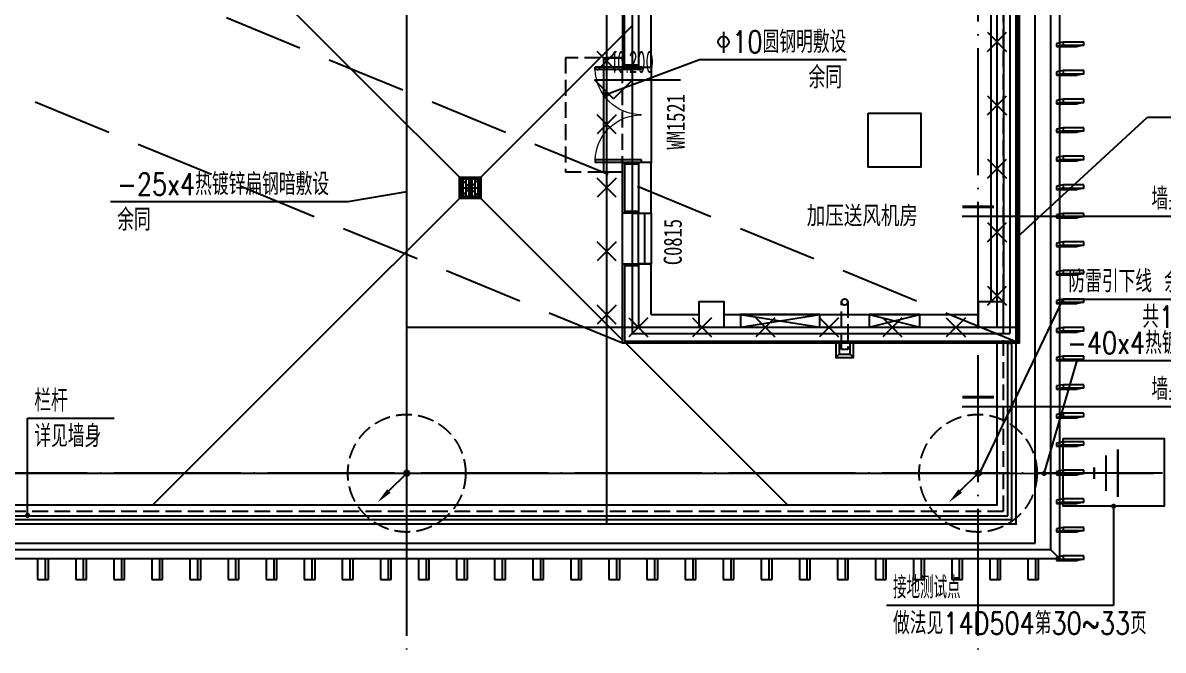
# Model space of a CAD drawing. Extents: x -228436 to 663611, y -207485 to 163917.
# Drawn here: x 505747 to 523712, y 122010 to 131900 of the extents above; entities that cross this region are included whole.
import ezdxf

# ---------------------------------------------------------------- set-up
doc = ezdxf.new("R2010")
doc.units = 0
doc.header["$LTSCALE"] = 1000
for name, pattern in [('DASH', [0.35, 0.25, -0.1]), ('X-104 13#平面$0$DASH', [0.35, 0.25, -0.1]), ('X-104 13#平面$0$DOTE', [2.42, 2, -0.2, 0.02, -0.2])]:
    doc.linetypes.add(name, pattern=pattern)
doc.layers.get('0').update_dxf_attribs({"linetype": 'CONTINUOUS'})
for name, color, linetype in [('13#楼幕墙$0$A-C_玻璃幕墙', 8, 'CONTINUOUS'), ('13#楼幕墙$0$D-铝板', 8, 'CONTINUOUS'), ('DIM-插座', 80, 'CONTINUOUS'), ('ELEMENT', 3, 'CONTINUOUS'), ('EQUIP-插座', 80, 'CONTINUOUS'), ('LIGHTNING_DIM', 80, 'CONTINUOUS'), ('LWIRE', 80, 'CONTINUOUS'), ('TEL_LEAD', 3, 'CONTINUOUS'), ('WIRE-避雷', 130, 'CONTINUOUS'), ('X-104 13#平面$0$00-基础条件', 4, 'CONTINUOUS'), ('X-104 13#平面$0$01-标注_标高', 8, 'CONTINUOUS'), ('X-104 13#平面$0$01-标注_符号', 8, 'CONTINUOUS'), ('X-104 13#平面$0$02-TEXT_房间', 9, 'CONTINUOUS'), ('X-104 13#平面$0$02-TEXT_标注', 8, 'CONTINUOUS'), ('X-104 13#平面$0$02-TEXT_门窗', 8, 'CONTINUOUS'), ('X-104 13#平面$0$A-C_窗', 8, 'CONTINUOUS'), ('X-104 13#平面$0$A-C_门', 8, 'CONTINUOUS'), ('X-104 13#平面$0$A-E_栏杆', 8, 'CONTINUOUS'), ('X-104 13#平面$0$A-E_电梯', 8, 'CONTINUOUS'), ('X-104 13#平面$0$A-O_分水线', 8, 'CONTINUOUS'), ('X-104 13#平面$0$A-O_屋面', 8, 'CONTINUOUS'), ('X-104 13#平面$0$A-SUR_保温', 8, 'CONTINUOUS'), ('X-104 13#平面$0$A-TECH_暖通', 6, 'CONTINUOUS'), ('X-104 13#平面$0$A-TECH_结构', 8, 'CONTINUOUS'), ('X-104 13#平面$0$A_AXIS-轴线', 8, 'X-104 13#平面$0$DOTE'), ('X-104 13#平面$0$A_STR-砌块墙', 7, 'CONTINUOUS'), ('X-104 13#平面$0$A_STR-砼柱', 7, 'CONTINUOUS'), ('X-104 13#平面$0$EH_石材', 8, 'CONTINUOUS'), ('X-104 13#平面$0$X-104 13#平面$0$A-TECH_结构', 21, 'CONTINUOUS'), ('X-104 13#平面$0$图例', 7, 'CONTINUOUS')]:
    doc.layers.add(name, color=color, linetype=linetype)
doc.layers.add('X-104 13#平面$0$04-不打印_辅助线', color=8, linetype='CONTINUOUS', plot=False)
doc.styles.add('_TEL_DIM', font='ROMANS2', dxfattribs={"width": 0.8, "height": 3.5, "bigfont": 'HZDF2'})
doc.styles.get("Standard").update_dxf_attribs({"font": 'GBENOR', "bigfont": 'GBCBIG'})
doc.styles.add('X-104 13#平面$0$_TCH_DIM', font='ros1.shx', dxfattribs={"width": 0.8, "bigfont": 'jd.shx'})
doc.styles.add('X-104 13#平面$0$_TCH_SPACE', font='STXIHEI.TTF', dxfattribs={"width": 0.75, "height": 5})
doc.styles.add('X-104 13#平面$0$_TCH_WINDOW', font='STXIHEI.TTF', dxfattribs={"width": 0.75, "height": 3.5})

# ---------------------------------------------------------------- blocks, each defined once
blk = doc.blocks.new('X-104 13#平面$0$zzzzx')
at = {"layer": 'X-104 13#平面$0$A_AXIS-轴线', "linetype": 'X-104 13#平面$0$DOTE'}
for p, q in [((48500, -7401), (48500, 28620.3)), ((57500, -7401), (57500, 28620.3)), ((60408.4, 0), (-2925, 0))]:
    blk.add_line(p, q, dxfattribs=at)
blk = doc.blocks.new('13#楼幕墙$0$llllei')
for p, q in [((325, 50), (0, 50)), ((0, 50), (0, 0)), ((0, 0), (325, 0)), ((325, 0), (325, 50))]:
    blk.add_line(p, q)
for points in [[(0, 50), (-105, 29)], [(-105, 29), (-105, -21)], [(0, 0), (-105, -21)], [(325, 0), (220, -21)], [(-105, -21), (220, -21)]]:
    blk.add_lwpolyline(points)
blk = doc.blocks.new('13#楼幕墙$0$leileilei')
for p, q in [((120, 325), (0, 325)), ((0, 325), (0, 0)), ((120, 325), (120, 0)), ((170, 325), (120, 325)), ((170, 0), (170, 325)), ((0, 0), (120, 0)), ((120, 0), (170, 0))]:
    blk.add_line(p, q)
blk = doc.blocks.new('13#楼幕墙')
at = {"layer": '13#楼幕墙$0$A-C_玻璃幕墙'}
for p, q in [((58400, 123700), (58400, 143760)), ((22100, 123700), (58400, 123700))]:
    blk.add_line(p, q, dxfattribs=at)
at = {"layer": '13#楼幕墙$0$D-铝板'}
for points in [[(58790, 143760), (58640, 143760), (58640, 123600), (58790, 123450), (58790, 143760)], [(58790, 123450), (30785, 123450), (30785, 123600), (58640, 123600)]]:
    blk.add_lwpolyline(points, close=True, dxfattribs=at)
for name, p in [('13#楼幕墙$0$llllei', (58840, 131546)), ('13#楼幕墙$0$llllei', (58840, 131096)), ('13#楼幕墙$0$llllei', (58840, 130646)), ('13#楼幕墙$0$llllei', (58840, 130196)), ('13#楼幕墙$0$llllei', (58840, 129746)), ('13#楼幕墙$0$llllei', (58840, 129296)), ('13#楼幕墙$0$llllei', (58840, 128846)), ('13#楼幕墙$0$llllei', (58840, 128396)), ('13#楼幕墙$0$llllei', (58840, 127946)), ('13#楼幕墙$0$llllei', (58840, 127496)), ('13#楼幕墙$0$llllei', (58840, 127046)), ('13#楼幕墙$0$llllei', (58840, 126596)), ('13#楼幕墙$0$llllei', (58840, 126146)), ('13#楼幕墙$0$llllei', (58840, 125696)), ('13#楼幕墙$0$llllei', (58840, 125246)), ('13#楼幕墙$0$llllei', (58840, 124796)), ('13#楼幕墙$0$llllei', (58840, 124346)), ('13#楼幕墙$0$llllei', (58840, 123896)), ('13#楼幕墙$0$leileilei', (42685, 123125)), ('13#楼幕墙$0$leileilei', (43285, 123125)), ('13#楼幕墙$0$leileilei', (43885, 123125)), ('13#楼幕墙$0$leileilei', (44485, 123125)), ('13#楼幕墙$0$leileilei', (45085, 123125)), ('13#楼幕墙$0$leileilei', (45685, 123125)), ('13#楼幕墙$0$leileilei', (46285, 123125)), ('13#楼幕墙$0$leileilei', (46885, 123125)), ('13#楼幕墙$0$leileilei', (47485, 123125)), ('13#楼幕墙$0$leileilei', (48085, 123125)), ('13#楼幕墙$0$leileilei', (48685, 123125)), ('13#楼幕墙$0$leileilei', (49285, 123125)), ('13#楼幕墙$0$leileilei', (49885, 123125)), ('13#楼幕墙$0$leileilei', (50485, 123125)), ('13#楼幕墙$0$leileilei', (51085, 123125)), ('13#楼幕墙$0$leileilei', (51685, 123125)), ('13#楼幕墙$0$leileilei', (52285, 123125)), ('13#楼幕墙$0$leileilei', (52885, 123125)), ('13#楼幕墙$0$leileilei', (53485, 123125)), ('13#楼幕墙$0$leileilei', (54085, 123125)), ('13#楼幕墙$0$leileilei', (54685, 123125)), ('13#楼幕墙$0$leileilei', (55285, 123125)), ('13#楼幕墙$0$leileilei', (55885, 123125)), ('13#楼幕墙$0$leileilei', (56485, 123125)), ('13#楼幕墙$0$leileilei', (57085, 123125)), ('13#楼幕墙$0$leileilei', (57685, 123125)), ('13#楼幕墙$0$leileilei', (58285, 123125)), ('13#楼幕墙$0$llllei', (58840, 123446))]:
    blk.add_blockref(name, p, dxfattribs=at)
blk = doc.blocks.new('X-104 13#平面$0$ys')
for points in [[(46400, -2400), (39870, 4130)], [(39000, -5000), (46550, 2550)], [(49000, -5000), (46450, -2450)]]:
    blk.add_lwpolyline(points)
blk = doc.blocks.new('X-104 13#平面$0$jtkjuyriuy')
h = blk.add_hatch()
h.set_pattern_fill('ANSI31', color=8, scale=30, angle=45)
h.set_pattern_definition([(90, (0, 0), (-47.625, 1e-14), [])])
h.paths.add_polyline_path([(-138, 138), (138, 138), (138, -138), (-138, -138)])
for points in [[(-168, 168), (168, 168), (168, -168), (-168, -168)], [(-138, 138), (138, 138), (138, -138), (-138, -138)]]:
    blk.add_lwpolyline(points, close=True)
at = {"layer": 'X-104 13#平面$0$04-不打印_辅助线'}
for p, q in [((-168, 0), (168, 0)), ((0, 168), (0, -168))]:
    blk.add_line(p, q, dxfattribs=at)
blk = doc.blocks.new('X-104 13#平面$0$A$C6C68079C')
at = {"layer": 'X-104 13#平面$0$图例'}
for p, q in [((91, 87), (145, 141)), ((91, -87), (145, -137))]:
    blk.add_line(p, q, dxfattribs=at)
for points in [[(-80, -137), (-80, 141), (145, 141), (145, -137)], [(-80, -87), (-80, 87), (91, 87), (91, -87)]]:
    blk.add_lwpolyline(points, close=True, dxfattribs=at)
blk = doc.blocks.new('X-104 13#平面$0$A$C45D52E12')
at = {"layer": 'X-104 13#平面$0$X-104 13#平面$0$A-TECH_结构'}
blk.add_lwpolyline([(58300, -18800), (58300, 820), (53473, 4870), (38300, -3873), (38300, -8100), (12610, -8100), (4602, -2800), (-400, -2800), (-400, -20400), (22000, -20400), (22000, -18800)], close=True, dxfattribs=at)
blk = doc.blocks.new('*U98')
blk.add_lwpolyline([(200, 0), (200, 1250), (0, 1250), (0, 0), (200, 0), (0, 1250), (0, 0), (200, 1250)])
blk = doc.blocks.new('*U97')
blk.add_lwpolyline([(200, 0), (200, 800), (0, 800), (0, 0), (200, 0), (0, 800), (0, 0), (200, 800)])
blk = doc.blocks.new('X-104 13#平面$0$$DorLib2D$00000002')
for p, q in [((-0.5, 0), (-0.5, 0.4875)), ((-0.475, 0.4875), (-0.5, 0.4875)), ((-0.475, 0), (-0.475, 0.4875)), ((0.475, 0), (0.475, 0.4875)), ((0.475, 0.4875), (0.5, 0.4875)), ((0.5, 0), (0.5, 0.4875)), ((-0.5, 0), (-0.475, 0)), ((0.5, 0), (0.475, 0))]:
    blk.add_line(p, q)
at = {"lineweight": 13}
for centre, start, end in [((-0.4875, 0), 0, 88.53072), ((0.4875, 0), 91.46928, 180)]:
    blk.add_arc(centre, 0.4875, start, end, dxfattribs=at)
blk = doc.blocks.new('X-104 13#平面$0$$TCHSYS$WIN2D')
for p, q in [((-0.5, 0.5), (0.5, 0.5)), ((-0.5, 0.5), (-0.5, -0.5)), ((0.5, 0.5), (0.5, -0.5)), ((0.5, 0.167), (-0.5, 0.167)), ((0.5, -0.167), (-0.5, -0.167)), ((-0.5, -0.5), (0.5, -0.5))]:
    blk.add_line(p, q)
blk = doc.blocks.new('_FZHK')
blk.add_lwpolyline([(-0.5, -0.5), (0.5, -0.5), (0.5, 0.5), (-0.5, 0.5)], close=True)
blk = doc.blocks.new('X-104 13#平面')
at = {"layer": 'X-104 13#平面$0$00-基础条件'}
blk.add_lwpolyline([(55770, 130475), (56600, 130475), (56600, 129625), (55770, 129625)], close=True, dxfattribs=at)
at = {"layer": 'X-104 13#平面$0$01-标注_标高'}
for p, q in [((51757.9, 130701.4), (51457.9, 131001.4)), ((51457.9, 131001.4), (52814.4, 131001.4)), ((51757.9, 130701.4), (52057.9, 131001.4))]:
    blk.add_line(p, q, dxfattribs=at)
at = {"layer": 'X-104 13#平面$0$01-标注_符号'}
for p, q in [((57250, 128850), (59896, 128850)), ((59896, 128850), (61480.2, 128850)), ((57250, 125850), (59896, 125850)), ((59896, 125850), (61480.2, 125850)), ((42527.6, 124134.6), (42527.6, 125666.9)), ((42527.6, 125666.9), (43892.2, 125666.9))]:
    blk.add_line(p, q, dxfattribs=at)
at = {"layer": 'X-104 13#平面$0$01-标注_符号', "const_width": 50}
for points in [[(57250, 129000), (57750, 129000)], [(57250, 126000), (57750, 126000)]]:
    blk.add_lwpolyline(points, dxfattribs=at)
at = {"layer": 'X-104 13#平面$0$01-标注_符号', "const_width": 40}
blk.add_lwpolyline([(42527.6, 124114.6, 1), (42527.6, 124154.6, 1)], format="xyb", close=True, dxfattribs=at)
at = {"layer": 'X-104 13#平面$0$02-TEXT_标注', "linetype": 'X-104 13#平面$0$DASH', "ltscale": 5}
for points in [[(51900.4, 126850), (27908.6, 136697.4)], [(58150, 126850), (34158.2, 136697.4)]]:
    blk.add_lwpolyline(points, dxfattribs=at)
at = {"layer": 'X-104 13#平面$0$A-C_门'}
for p, q in [((52050.4, 131200), (52050.4, 129700)), ((52350.4, 131200), (52350.4, 129700))]:
    blk.add_line(p, q, dxfattribs=at)
at = {"layer": 'X-104 13#平面$0$A-E_栏杆'}
for p, q in [((57970, 124130), (57970, 126850)), ((57970, 126850), (58030, 126850)), ((58030, 124070), (58030, 126850)), ((21670, 124130), (57970, 124130)), ((21730, 124070), (58030, 124070))]:
    blk.add_line(p, q, dxfattribs=at)
at = {"layer": 'X-104 13#平面$0$A-E_电梯'}
for p, q in [((51600.4, 131350), (51600.4, 129550)), ((51600.4, 131350), (51900.4, 131350)), ((51535.4, 129550), (51835.4, 129550))]:
    blk.add_line(p, q, dxfattribs=at)
at = {"layer": 'X-104 13#平面$0$A-O_分水线', "linetype": 'X-104 13#平面$0$DASH'}
blk.add_lwpolyline([(55450, 127500), (55450, 126750), (55350, 126750), (55350, 127500)], dxfattribs=at)
at = {"layer": 'X-104 13#平面$0$A-O_分水线'}
blk.add_circle((55400, 127500), 50, dxfattribs=at)
at = {"layer": 'X-104 13#平面$0$A-O_屋面'}
blk.add_lwpolyline([(58400, 123700), (58400, 143760), (53305, 148035), (37800, 139100), (37800, 135000), (12500, 135000), (4492.6, 140300), (-900, 140300), (-900, 122100), (22100, 122100), (22100, 123700)], close=True, dxfattribs=at)
blk.add_lwpolyline([(57800, 143250), (57800, 143480.2), (53240.9, 147305.6), (38400, 138753.3), (38400, 134400), (12319.4, 134400), (4312, 139700), (-300, 139700), (-300, 122700), (21500, 122700), (21500, 124300), (57800, 124300), (57800, 126850)], dxfattribs=at)
at = {"layer": 'X-104 13#平面$0$A-SUR_保温'}
for p, q in [((52050.4, 133900), (52050.4, 131200)), ((58000, 133700), (58000, 127000)), ((52050.4, 131200), (52150.4, 131200)), ((52050.4, 129700), (52150.4, 129700)), ((52050.4, 129700), (52050.4, 128900)), ((52050.4, 128900), (52150.4, 128900)), ((52050.4, 128100), (52150.4, 128100)), ((52050.4, 128100), (52050.4, 127000)), ((52050.4, 127000), (53300, 127000)), ((53300, 127000), (58000, 127000))]:
    blk.add_line(p, q, dxfattribs=at)
at = {"layer": 'X-104 13#平面$0$A-SUR_保温', "linetype": 'X-104 13#平面$0$DASH'}
blk.add_lwpolyline([(51900.4, 131350), (51000.4, 131350), (51000.4, 129550), (51900.4, 129550)], close=True, dxfattribs=at)
at = {"layer": 'X-104 13#平面$0$A-TECH_结构', "linetype": 'X-104 13#平面$0$DASH'}
blk.add_lwpolyline([(58100, 124000), (58100, 143620), (53261.3, 147680.2), (38100, 138926.8), (38100, 134700), (12409.7, 134700), (4402.3, 140000), (-600, 140000), (-600, 122400), (21800, 122400), (21800, 124000)], close=True, dxfattribs=at)
blk.add_lwpolyline([(57900, 143526.7), (53240, 147436.9), (38300, 138811.3), (38300, 134500), (12349.5, 134500), (4342.1, 139800), (-400, 139800), (-400, 122600), (21600, 122600), (21600, 124200), (57900, 124200), (57900, 143526.7)], dxfattribs=at)
at = {"layer": 'X-104 13#平面$0$A_STR-砌块墙'}
for p, q in [((52150.4, 133800), (52150.4, 131200)), ((52350.4, 131200), (52350.4, 133600)), ((57700, 133400), (57700, 127500)), ((57900, 133400), (57900, 127500)), ((52150.4, 131200), (52350.4, 131200)), ((52150.4, 129700), (52150.4, 128900)), ((52350.4, 129700), (52150.4, 129700)), ((52350.4, 128900), (52350.4, 129700)), ((52150.4, 128900), (52350.4, 128900)), ((52350.4, 128100), (52150.4, 128100)), ((52150.4, 128100), (52150.4, 127100)), ((52350.4, 127300), (52350.4, 128100)), ((52350.4, 127300), (53100, 127300)), ((53500, 127300), (57500, 127300)), ((52150.4, 127100), (53100, 127100)), ((53500, 127100), (57500, 127100))]:
    blk.add_line(p, q, dxfattribs=at)
at = {"layer": 'X-104 13#平面$0$EH_石材'}
blk.add_line((51900.4, 128100), (51900.4, 128900), dxfattribs=at)
blk.add_lwpolyline([(56250, 143000), (56250, 143250), (58150, 143250), (58150, 126850), (51900.4, 126850), (51900.4, 128100), (52150.4, 128100), (52150.4, 128070), (51930.4, 128070), (51930.4, 126880), (58120, 126880), (58120, 143220), (56280, 143220), (56280, 143000), (56250, 143000)], dxfattribs=at)
for points in [[(52150.4, 131200), (52150.4, 131230), (51930.4, 131230), (51930.4, 134020), (52880, 134020), (52880, 140870), (53100, 140870), (53100, 140900), (52850, 140900), (52850, 134050), (51900.4, 134050), (51900.4, 131200)], [(52150.4, 128900), (51900.4, 128900), (51900.4, 129700), (52150.4, 129700), (52150.4, 129670), (51930.4, 129670), (51930.4, 128930), (52150.4, 128930)]]:
    blk.add_lwpolyline(points, close=True, dxfattribs=at)
for name, p in [('X-104 13#平面$0$zzzzx', (0, 124800)), ('X-104 13#平面$0$A$C45D52E12', (-200, 142800))]:
    blk.add_blockref(name, p)
at = {"color": 5, "xscale": -1, "rotation": 90}
blk.add_blockref('X-104 13#平面$0$A$C6C68079C', (55400, 126770), dxfattribs=at)
at = {"layer": 'X-104 13#平面$0$A-C_窗'}
ref = blk.add_blockref('X-104 13#平面$0$$TCHSYS$WIN2D', (52200.4, 128500), dxfattribs=dict(at, xscale=800, yscale=-300, zscale=300, rotation=270))
ref.add_attrib('A', 'C0815', (52833.7, 128080), dxfattribs={"layer": 'X-104 13#平面$0$02-TEXT_门窗', "height": 285.43, "rotation": 90, "style": 'X-104 13#平面$0$_TCH_WINDOW', "width": 0.75})
at = {"layer": 'X-104 13#平面$0$A-C_门'}
ref = blk.add_blockref('X-104 13#平面$0$$DorLib2D$00000002', (52200.4, 130450), dxfattribs=dict(at, xscale=1500, yscale=-1500, zscale=300, rotation=270))
ref.add_attrib('A', 'WM1521', (52879.4, 129902.6), dxfattribs={"layer": 'X-104 13#平面$0$02-TEXT_门窗', "height": 285.43, "rotation": 90, "style": 'X-104 13#平面$0$_TCH_WINDOW', "width": 0.75})
at = {"layer": 'X-104 13#平面$0$A-O_分水线'}
for name, p in [('X-104 13#平面$0$ys', (5500, 129300)), ('X-104 13#平面$0$jtkjuyriuy', (49500, 129300))]:
    blk.add_blockref(name, p, dxfattribs=at)
at = {"layer": 'X-104 13#平面$0$A-TECH_暖通', "rotation": 270}
for name, p in [('*U98', (53760, 127300)), ('*U97', (55785, 127300))]:
    blk.add_blockref(name, p, dxfattribs=at)
at = {"layer": 'X-104 13#平面$0$A-TECH_结构'}
blk.add_blockref('13#楼幕墙', (0, 0), dxfattribs=at)
at = {"layer": 'X-104 13#平面$0$A_STR-砼柱', "xscale": 400, "yscale": 400, "zscale": 400}
for p in [(53300, 127300), (57700, 127300)]:
    blk.add_blockref('_FZHK', p, dxfattribs=at)
at = {"layer": 'X-104 13#平面$0$01-标注_标高', "color": 7, "style": 'X-104 13#平面$0$_TCH_DIM', "width": 0.64}
blk.add_text('10.200', height=350, dxfattribs=at).set_placement((51717.8, 131106.4))
at = {"layer": 'X-104 13#平面$0$01-标注_符号', "color": 7, "style": 'X-104 13#平面$0$_TCH_DIM', "width": 0.8}
for s, p in [('墙身详图', (60231.3, 128955)), ('墙身详图', (60231.3, 125955)), ('栏杆', (42632.6, 125771.9)), ('详见墙身', (42632.6, 125211.9))]:
    blk.add_text(s, height=347.29, dxfattribs=at).set_placement(p)
at = {"layer": 'X-104 13#平面$0$02-TEXT_房间', "style": 'X-104 13#平面$0$_TCH_SPACE', "width": 0.75}
blk.add_text('加压送风机房', height=285.43, dxfattribs=at).set_placement((54800.9, 128722.5))
blk = doc.blocks.new('104 13#平面')
blk.add_blockref('X-104 13#平面', (0, 0))
blk = doc.blocks.new('$TelecSys$00000009')
for p, q in [((-0.5, 0.5), (0.5, -0.5)), ((0.5, 0.5), (-0.5, -0.5))]:
    blk.add_line(p, q)
blk = doc.blocks.new('$TelecSys$00000080')
for p, q in [((-0.7, -0.7), (0, 0)), ((0.104, 0.104), (0.104, 0.104)), ((-0.104, -0.104), (-0.104, -0.104))]:
    blk.add_line(p, q)
at = {"const_width": 0.142}
blk.add_lwpolyline([(0.071, 0, 1), (-0.071, 0, 1)], format="xyb", close=True, dxfattribs=at)
blk.add_solid([(-0.63, -0.77), (-0.77, -0.63), (-1.15, -1.15)])
at = {"width": 0.8, "flags": 9}
blk.add_attdef('A', (0, 0), '', height=0.00002, rotation=180, dxfattribs=at)
blk = doc.blocks.new('$element$00000390')
at = {"const_width": 0.0233}
for points in [[(0, 0), (0, -0.375)], [(-0.25, -0.375), (0.25, -0.375)], [(-0.188, -0.5), (0.188, -0.5)], [(-0.062, -0.625), (0.062, -0.625)]]:
    blk.add_lwpolyline(points, dxfattribs=at)
at = {"flags": 9}
blk.add_attdef('S', (0, 0), '', height=0.00000667, dxfattribs=at)
blk = doc.blocks.new('接地测试点')
at = {"layer": 'ELEMENT'}
blk.add_lwpolyline([(460700, 125349), (462290, 125349), (462290, 124279), (460700, 124279)], close=True, dxfattribs=at)
at = {"layer": 'ELEMENT', "xscale": 1500, "yscale": 1500, "zscale": 1500, "rotation": 270}
blk.add_blockref('$element$00000390', (462125, 124800), dxfattribs=at)

msp = doc.modelspace()

# ---------------------------------------------------------------- linework, layer by layer
at = {"layer": 'DIM-插座', "color": 80}
for p, q in [((522930.3, 124279), (522930.3, 122716.7)), ((522930.3, 122716.7), (519351.3, 122716.7))]:
    msp.add_line(p, q, dxfattribs=at)
at = {"layer": 'DIM-插座', "color": 80, "const_width": 40}
msp.add_lwpolyline([(522930.3, 124299, 1), (522930.3, 124259, 1)], format="xyb", close=True, dxfattribs=at)
at = {"layer": 'LIGHTNING_DIM', "color": 7}
msp.add_line((516784.5, 131758.3), (516784.5, 131425.8), dxfattribs=at)
at = {"layer": 'LIGHTNING_DIM'}
for p, q in [((514945.2, 130774.6), (516407.2, 131320.8)), ((516407.2, 131320.8), (518722.1, 131320.8)), ((511795.2, 129233.5), (510865.1, 129078)), ((510865.1, 129078), (507130.1, 129078)), ((521837.4, 124796), (522355.2, 126575)), ((522355.2, 126575), (525454.1, 126575))]:
    msp.add_line(p, q, dxfattribs=at)
at = {"layer": 'LIGHTNING_DIM', "const_width": 40}
for points in [[(514926.5, 130767.6, 1), (514963.9, 130781.6, 1)], [(521831.8, 124776.8, 1), (521843, 124815.2, 1)]]:
    msp.add_lwpolyline(points, format="xyb", close=True, dxfattribs=at)
at = {"layer": 'LIGHTNING_DIM', "color": 7}
msp.add_circle((516784.5, 131600.8), 84, dxfattribs=at)
at = {"layer": 'LWIRE', "color": 80, "linetype": 'DASH'}
for centre in [(511795.2, 124800), (520795.2, 124800)]:
    msp.add_circle(centre, 926.9, dxfattribs=at)
at = {"layer": 'TEL_LEAD'}
for p, q in [((521395.2, 128503.7), (523462.3, 130410.2)), ((523462.3, 130410.2), (527885.2, 130410.2)), ((520823.7, 124798.5), (522135.2, 127546)), ((522135.2, 127546), (524384, 127546))]:
    msp.add_line(p, q, dxfattribs=at)
at = {"layer": 'TEL_LEAD', "const_width": 40}
msp.add_lwpolyline([(520815, 124780.4, 1), (520832.3, 124816.5, 1)], format="xyb", close=True, dxfattribs=at)
at = {"layer": 'WIRE-避雷', "color": 130, "linetype": 'DASH', "const_width": 30}
msp.add_lwpolyline([(462695.2, 122400), (485095.2, 122400), (485095.2, 124000), (521395.2, 124000), (521395.2, 143620.1), (516568.1, 147670.3), (501395.2, 138926.6), (501395.2, 134700), (475704.9, 134700), (467697.5, 140000), (462695.2, 140000), (462695.2, 122400)], dxfattribs=at)
at = {"layer": 'WIRE-避雷', "color": 130, "const_width": 30}
for points in [[(516595.2, 143000), (516595.2, 133800), (514945.2, 133800), (514945.2, 127100), (521095.2, 127100), (521095.2, 143000), (516595.2, 143000)], [(511795.2, 124000), (511795.2, 133600)], [(514945.2, 127100), (511795.2, 127100)], [(514945.2, 127100), (514945.2, 124000)], [(521095.2, 127100), (521395.2, 127100)], [(462695.2, 124800), (521395.2, 124800)], [(521395.2, 124796), (522135.2, 124796)]]:
    msp.add_lwpolyline(points, dxfattribs=at)

# ---------------------------------------------------------------- block references
msp.add_blockref('104 13#平面', (463295.2, 0))
at = {"layer": 'EQUIP-插座'}
msp.add_blockref('接地测试点', (61435.7, 0), dxfattribs=at)
at = {"layer": 'LWIRE', "color": 80, "xscale": 300, "yscale": 300, "zscale": 300}
for p, rotation in [((521095.2, 131600), 90), ((514945.2, 131300), 270), ((521095.2, 130600), 90), ((514945.2, 130300), 270), ((521095.2, 129600), 90), ((514945.2, 129300), 270), ((521095.2, 128600), 90), ((514945.2, 128300), 270), ((521095.2, 127600), 90), ((514945.2, 127300), 270)]:
    msp.add_blockref('$TelecSys$00000009', p, dxfattribs=dict(at, rotation=rotation))
at = {"layer": 'LWIRE', "color": 80}
for name, p, xscale, yscale, zscale in [('$TelecSys$00000009', (515445.2, 127100), 300, 300, 300), ('$TelecSys$00000009', (516445.2, 127100), 300, 300, 300), ('$TelecSys$00000009', (517445.2, 127100), 300, 300, 300), ('$TelecSys$00000009', (518445.2, 127100), 300, 300, 300), ('$TelecSys$00000009', (519445.2, 127100), 300, 300, 300), ('$TelecSys$00000009', (520445.2, 127100), 300, 300, 300), ('$TelecSys$00000080', (511795.2, 124800), 400, 400, 400), ('$TelecSys$00000080', (520795.2, 124800), 400, 400, 400)]:
    msp.add_blockref(name, p, dxfattribs=dict(at, xscale=xscale, yscale=yscale, zscale=zscale))

# ---------------------------------------------------------------- texts
at = {"layer": 'DIM-插座', "color": 7, "style": '_TEL_DIM'}
for s, height, width, p in [('接地测试点 ', 350, 0.64, (519456.3, 122824.4)), ('做法见14D504第30~33页', 347.244, 0.8, (519456.3, 122261.7))]:
    msp.add_text(s, height=height, dxfattribs=dict(at, width=width)).set_placement(p)
at = {"layer": 'LIGHTNING_DIM', "color": 7, "style": '_TEL_DIM', "width": 0.8}
for s, height, p in [('10圆钢明敷设', 347.24, (516924.5, 131425.8)), ('余同', 347.24, (518125.5, 130865.8)), ('-25x4热镀锌扁钢暗敷设', 347.244, (507235.1, 129183)), ('余同', 347.24, (507235.1, 128623)), ('-40x4热镀锌扁钢暗敷设', 347.244, (522200.5, 126680))]:
    msp.add_text(s, height=height, dxfattribs=at).set_placement(p)
at = {"layer": 'TEL_LEAD', "color": 7, "style": '_TEL_DIM', "width": 0.8}
for s, p in [('防雷引下线 余同', (522217, 127651)), ('共14处', (523382.1, 127091))]:
    msp.add_text(s, height=347.24, dxfattribs=at).set_placement(p)

doc.saveas('drawing.dxf')
